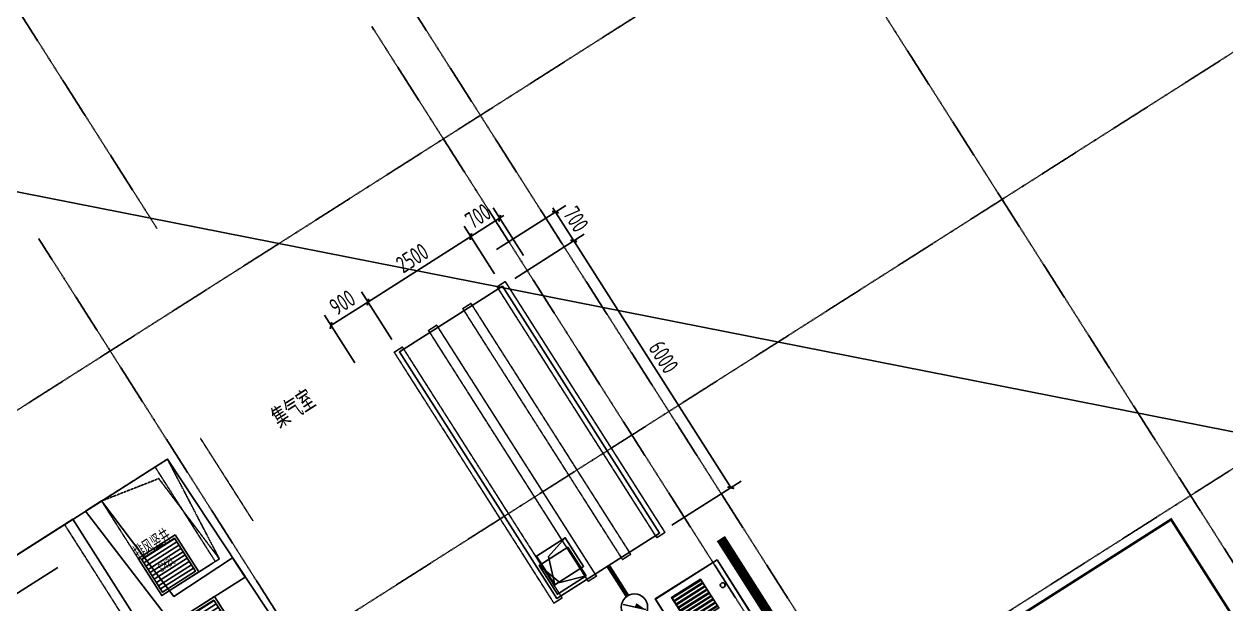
# Model space of a CAD drawing. Extents: x -1466470 to 922624, y -511729 to 590125.
# Drawn here: x -217023 to -192372, y 43503 to 55398 of the extents above; entities that cross this region are included whole.
import ezdxf
from ezdxf.xclip import XClip

# ---------------------------------------------------------------- set-up
doc = ezdxf.new("R2010")
doc.units = 0
doc.header["$LTSCALE"] = 10
doc.header["$MEASUREMENT"] = 0
doc.header["$XCLIPFRAME"] = 2
for name, pattern in [('104-1516 B2核心筒$0$DASH', [0.35, 0.25, -0.1]), ('DASH', [0.35, 0.25, -0.1]), ('X-104 B2平面$0$DOTE', [2.42, 2, -0.2, 0.02, -0.2]), ('X-104 B2平面$1$DASH', [0.35, 0.25, -0.1]), ('三跑梯-B2F底层_还建$0$DASH', [0.35, 0.25, -0.1])]:
    doc.linetypes.add(name, pattern=pattern)
for name, color, linetype in [('104-1516 B2核心筒$0$02-TEXT_房间', 7, 'Continuous'), ('104-1516 B2核心筒$0$A-C_门', 150, 'Continuous'), ('104-1516 B2核心筒$0$A-TECH_结构', 21, 'Continuous'), ('PIPE-给水', 3, 'TG_J'), ('PIPE-通气', 3, 'TG_T'), ('TWT_DASH', 8, 'DASH'), ('TWT_DIM', 3, 'Continuous'), ('TWT_水箱', 7, 'Continuous'), ('VALVE_给水', 7, 'Continuous'), ('X-104 B2平面$0$$0$A-TECH_结构', 21, 'Continuous'), ('X-104 B2平面$0$A_AXIS-轴线', 9, 'X-104 B2平面$0$DOTE'), ('X-104 B2平面$0$A_STR-砼墙', 51, 'Continuous'), ('X-104 B2平面$0$文字1', 7, 'Continuous'), ('X-104 B2平面$0$看线', 241, 'Continuous'), ('X-104 B2平面$0$集水坑&', 6, 'Continuous'), ('X-104 B2平面$1$集水坑&', 7, 'Continuous')]:
    doc.layers.add(name, color=color, linetype=linetype)
for name, color, linetype, plot in [('X-104 B2平面$0$04-不打印_防火分区', 30, 'Continuous', False), ('X-104 B2平面$0$04-不打印_面积', 5, 'Continuous', False), ('三跑梯-B2F底层_还建$0$04-不打印_辅助线', 165, 'Continuous', False)]:
    doc.layers.add(name, color=color, linetype=linetype, plot=plot)
doc.styles.add('104-1516 B2核心筒$0$_TCH_SPACE', font='ros.shx', dxfattribs={"width": 0.75, "height": 5, "bigfont": 'jd.shx'})
doc.styles.add('_TCH_DIM_T3', font='ROS1', dxfattribs={"width": 0.8, "bigfont": 'JD'})
doc.styles.add('TG_LINETYPE', font='romans2.shx', dxfattribs={"width": 0.8, "height": 3, "bigfont": 'hzdf2.shx'})
doc.styles.add('X-104 B2平面$0$20150624地库ZL1_t8_t8$0$20150624地库ZL1_t8_t8$0$华通样式', font='ros1.shx', dxfattribs={"width": 0.7, "height": 3.5, "bigfont": 'jd.shx'})
doc.linetypes.add('TG_J', pattern='A,2,-0.3,["J",TG_LINETYPE,S=0.1,R=0,X=-0.23,Y=-0.15],0', length=2.3)
doc.linetypes.add('TG_T', pattern='A,2,-0.3,["T",TG_LINETYPE,S=0.1,R=0,X=-0.23,Y=-0.15],0', length=2.3)
doc.dimstyles.new('_TWT_ARCH&&100', dxfattribs={"dimtxt": 350, "dimasz": 100, "dimexe": 250, "dimexo": 300, "dimgap": 100, "dimtad": 1, "dimdec": 0, "dimzin": 0, "dimdsep": 46, "dimtxsty": '_TCH_DIM_T3', "dimblk": 'ARCHTICK', "dimcen": 0.09, "dimclrt": 7, "dimazin": 2, "dimtfac": 1, "dimtdec": 0, "dimtix": 1, "dimtmove": 2, "dimatfit": 3, "dimfxl": 1, "dimtolj": 1, "dimtzin": 0, "dimarcsym": 0})
pattern_1 = [(180, (-432649.534, -553252.195), (-7e-15, -79.375), [])]
pattern_2 = [(180, (350, -250), (-7e-15, -79.375), [])]

# ---------------------------------------------------------------- blocks, each defined once
blk = doc.blocks.new('三跑梯-B2F底层_还建')
at = {"layer": '三跑梯-B2F底层_还建$0$04-不打印_辅助线', "linetype": '三跑梯-B2F底层_还建$0$DASH'}
blk.add_line((0, 200), (2700, 200), dxfattribs=at)
at = {"layer": '三跑梯-B2F底层_还建$0$04-不打印_辅助线'}
blk.add_lwpolyline([(2700, 5300), (0, 5300), (0, 0), (2700, 0)], close=True, dxfattribs=at)
blk.add_lwpolyline([(718, 791), (718, 2076), (572, 1796)], dxfattribs=at)
blk = doc.blocks.new('104-1516 B2核心筒')
at = {"layer": '104-1516 B2核心筒$0$A-C_门'}
blk.add_line((6500, 50400), (7500, 50400), dxfattribs=at)
at = {"layer": '104-1516 B2核心筒$0$A-TECH_结构', "linetype": '104-1516 B2核心筒$0$DASH'}
for points in [[(7700, 50400), (6300, 50400), (6300, 52700), (7900, 52700)], [(7700, 50400), (6300, 50400), (6300, 52700), (7536, 52457)]]:
    blk.add_lwpolyline(points, close=True, dxfattribs=at)
at = {"layer": '104-1516 B2核心筒$0$A-TECH_结构'}
ref = blk.add_blockref('三跑梯-B2F底层_还建', (5600, 52750), dxfattribs=dict(at, xscale=-0.9999999999999996, rotation=90))
XClip(ref).set_block_clipping_path([(49.9998478143, 0), (2650.0000166641, 5300)])
at = {"layer": '104-1516 B2核心筒$0$02-TEXT_房间', "style": '104-1516 B2核心筒$0$_TCH_SPACE', "width": 0.75}
for s, height, p in [('集气室', 428.1, (10174, 51968)), ('排风竖井', 285.4, (6296, 51257))]:
    blk.add_text(s, height=height, rotation=0, dxfattribs=at).set_placement(p)
blk = doc.blocks.new('X-104 B2平面$1$A$C51037562')
at = {"layer": 'X-104 B2平面$1$集水坑&'}
h = blk.add_hatch(dxfattribs=at)
h.set_pattern_fill('ANSI31', color=256, scale=50, angle=135)
h.set_pattern_definition(pattern_1)
h.paths.add_polyline_path([(-850, 850), (-50, 850), (-50, 50), (-850, 50)])
for points in [[(-900, 900), (0, 900), (0, 0), (-900, 0)], [(-850, 850), (-50, 850), (-50, 50), (-850, 50)]]:
    blk.add_lwpolyline(points, close=True, dxfattribs=at)
blk = doc.blocks.new('X-104 B2平面$1$12ddddddj')
at = {"layer": 'X-104 B2平面$1$集水坑&', "linetype": 'Continuous'}
h = blk.add_hatch(dxfattribs=at)
h.set_pattern_fill('ANSI31', color=256, scale=50, angle=135)
h.set_pattern_definition(pattern_2)
h.paths.add_polyline_path([(3014056, 294593), (3014756, 294593), (3014756, 293893), (3014056, 293893)])
h.paths.add_polyline_path([(3014056, 293593), (3014756, 293593), (3014756, 292893), (3014056, 292893)])
for points in [[(3015056, 294743), (3013556, 294743), (3013556, 292743), (3015056, 292743)], [(3014056, 294593), (3014756, 294593), (3014756, 293893), (3014056, 293893)], [(3014056, 293593), (3014756, 293593), (3014756, 292893), (3014056, 292893)]]:
    blk.add_lwpolyline(points, close=True, dxfattribs=at)
for centre in [(3013736, 294243), (3013736, 293243)]:
    blk.add_circle(centre, 50, dxfattribs=at)
blk = doc.blocks.new('104 轴线')
for p, q in [((-229915, 91038), (-154540, -27464)), ((-158456, -48930), (-73109, 5398)), ((-166188, -36782), (-111041, -1677)), ((-162322, -42856), (-107174, -7751)), ((-142541, -18490), (-106215, -75556)), ((-149374, -22840), (-113048, -79905)), ((-150133, -23323), (-113808, -80389)), ((-156966, -27673), (-120641, -84738))]:
    blk.add_line(p, q)
blk = doc.blocks.new('X-104 B2平面')
at = {"layer": 'X-104 B2平面$0$$0$A-TECH_结构'}
blk.add_lwpolyline([(-19289, 54697), (-17180, 56040), (-13958, 50978), (-16067, 49636), (-19289, 54697)], dxfattribs=at)
at = {"layer": 'X-104 B2平面$0$$0$A-TECH_结构', "linetype": 'X-104 B2平面$1$DASH'}
for points in [[(-17291, 56028), (-17123, 56136), (-13847, 50990), (-14016, 50882), (-17291, 56028)], [(-17994, 55581), (-17826, 55688), (-14550, 50542), (-14719, 50435), (-17994, 55581)], [(-18697, 55133), (-18529, 55241), (-15253, 50095), (-15422, 49987), (-18697, 55133)], [(-19400, 54686), (-19232, 54793), (-15956, 49647), (-16125, 49540), (-19400, 54686)]]:
    blk.add_lwpolyline(points, dxfattribs=at)
at = {"layer": 'X-104 B2平面$0$04-不打印_防火分区', "linetype": 'X-104 B2平面$1$DASH', "const_width": 200}
blk.add_lwpolyline([(-12701, 50865), (11802, 12373), (11211, 11997), (20932, -3274)], dxfattribs=at)
at = {"layer": 'X-104 B2平面$0$04-不打印_面积', "color": 250}
blk.add_line((8676, 50910), (-75406, 67495), dxfattribs=at)
at = {"layer": 'X-104 B2平面$0$A_STR-砼墙', "linetype": 'X-104 B2平面$1$DASH'}
for p, q in [((-23373, 52919), (-22294, 51224)), ((-24305, 52334), (-23070, 50394))]:
    blk.add_line(p, q, dxfattribs=at)
at = {"layer": 'X-104 B2平面$0$看线'}
for points in [[(-16484, 50507), (-15894, 50883), (-15518, 50293), (-16108, 49917), (-16484, 50507)], [(-16108, 49917), (-16233, 50498), (-15894, 50883)]]:
    blk.add_lwpolyline(points, dxfattribs=at)
at = {"rotation": 32.47920826362237}
blk.add_blockref('104-1516 B2核心筒', (-2417, 3796), dxfattribs=at)
at = {"layer": 'X-104 B2平面$0$A_AXIS-轴线', "rotation": 7.045863037328646e-07}
blk.add_blockref('104 轴线', (130274, 84690), dxfattribs=at)
at = {"layer": 'X-104 B2平面$1$集水坑&', "xscale": -1, "rotation": 32.47921582263423}
for p in [(-24166, 49696), (-23361, 48431)]:
    blk.add_blockref('X-104 B2平面$1$A$C51037562', p, dxfattribs=at)
at = {"layer": 'X-104 B2平面$1$集水坑&', "linetype": 'Continuous', "rotation": 212.2975590593015}
blk.add_blockref('X-104 B2平面$1$12ddddddj', (2378118, 1908070), dxfattribs=at)
blk = doc.blocks.new('X-104 B2平面$0$12ddddddj')
at = {"layer": 'X-104 B2平面$0$集水坑&', "linetype": 'Continuous'}
h = blk.add_hatch(dxfattribs=at)
h.set_pattern_fill('ANSI31', color=256, scale=50, angle=135)
h.set_pattern_definition(pattern_2)
h.paths.add_polyline_path([(3014056, 294593), (3014756, 294593), (3014756, 293893), (3014056, 293893)])
h.paths.add_polyline_path([(3014056, 293593), (3014756, 293593), (3014756, 292893), (3014056, 292893)])
for points in [[(3015056, 294743), (3013556, 294743), (3013556, 292743), (3015056, 292743)], [(3014056, 294593), (3014756, 294593), (3014756, 293893), (3014056, 293893)], [(3014056, 293593), (3014756, 293593), (3014756, 292893), (3014056, 292893)]]:
    blk.add_lwpolyline(points, close=True, dxfattribs=at)
for centre in [(3013736, 294243), (3013736, 293243)]:
    blk.add_circle(centre, 50, dxfattribs=at)
blk = doc.blocks.new('X-104 B2平面$0$A$C51037562')
at = {"layer": 'X-104 B2平面$0$集水坑&'}
h = blk.add_hatch(dxfattribs=at)
h.set_pattern_fill('ANSI31', color=256, scale=50, angle=135)
h.set_pattern_definition(pattern_1)
h.paths.add_polyline_path([(-850, 850), (-50, 850), (-50, 50), (-850, 50)])
for points in [[(-900, 900), (0, 900), (0, 0), (-900, 0)], [(-850, 850), (-50, 850), (-50, 50), (-850, 50)]]:
    blk.add_lwpolyline(points, close=True, dxfattribs=at)
at = {"layer": 'X-104 B2平面$0$文字1', "style": 'X-104 B2平面$0$20150624地库ZL1_t8_t8$0$20150624地库ZL1_t8_t8$0$华通样式', "width": 0.7}
blk.add_text('JSK2', height=175, dxfattribs=at).set_placement((-608, 407))
blk = doc.blocks.new('_ArchTick')
at = {"color": 0, "linetype": 'ByBlock', "const_width": 0.4}
blk.add_lwpolyline([(-0.5, -0.5), (0.5, 0.5)], dxfattribs=at)
blk = doc.blocks.new('*D88')
at = {"layer": 'Defpoints', "color": 0, "transparency": 16777216}
for p in [(-209968, 49696), (-209319, 48677), (-210078, 48194)]:
    blk.add_point(p, dxfattribs=at)
at = {"layer": 'TWT_DIM', "color": 0, "lineweight": -2, "transparency": 16777216}
for p, q in [((-209480, 48930), (-210102, 49907)), ((-210727, 49213), (-209968, 49696)), ((-210240, 48447), (-210861, 49424))]:
    blk.add_line(p, q, dxfattribs=at)
at = {"layer": 'TWT_DIM', "color": 0, "lineweight": -2, "transparency": 16777216, "xscale": 100, "yscale": 100, "zscale": 100}
for p, rotation in [((-209968, 49696), 32.47920587665774), ((-210727, 49213), 212.4792058766577)]:
    blk.add_blockref('_ArchTick', p, dxfattribs=dict(at, rotation=rotation))
at = {"layer": 'TWT_DIM', "color": 7, "transparency": 16777216, "insert": (-210495, 49686), "char_height": 350, "attachment_point": 5, "rotation": 32.4792, "style": '_TCH_DIM_T3'}
blk.add_mtext('\\A1;900', dxfattribs=at)
blk = doc.blocks.new('*D89')
at = {"layer": 'Defpoints', "color": 0, "transparency": 16777216}
for p in [(-207859, 51038), (-207210, 50020), (-209319, 48677)]:
    blk.add_point(p, dxfattribs=at)
at = {"layer": 'TWT_DIM', "color": 0, "lineweight": -2, "transparency": 16777216}
for p, q in [((-209968, 49696), (-207859, 51038)), ((-207371, 50273), (-207993, 51249)), ((-209480, 48930), (-210102, 49907))]:
    blk.add_line(p, q, dxfattribs=at)
at = {"layer": 'TWT_DIM', "color": 0, "lineweight": -2, "transparency": 16777216, "xscale": 100, "yscale": 100, "zscale": 100}
for p, rotation in [((-207859, 51038), 32.47920587665738), ((-209968, 49696), 212.4792058766574)]:
    blk.add_blockref('_ArchTick', p, dxfattribs=dict(at, rotation=rotation))
at = {"layer": 'TWT_DIM', "color": 7, "transparency": 16777216, "insert": (-209061, 50599), "char_height": 350, "attachment_point": 5, "rotation": 32.4792, "style": '_TCH_DIM_T3'}
blk.add_mtext('\\A1;2500', dxfattribs=at)
blk = doc.blocks.new('*D90')
at = {"layer": 'Defpoints', "color": 0, "transparency": 16777216}
for p in [(-207268, 51414), (-206620, 50396), (-207210, 50020)]:
    blk.add_point(p, dxfattribs=at)
at = {"layer": 'TWT_DIM', "color": 0, "lineweight": -2, "transparency": 16777216}
for p, q in [((-206781, 50649), (-207402, 51625)), ((-207859, 51038), (-207268, 51414)), ((-207268, 51414), (-207184, 51468)), ((-207371, 50273), (-207993, 51249)), ((-207859, 51038), (-207943, 50985))]:
    blk.add_line(p, q, dxfattribs=at)
at = {"layer": 'TWT_DIM', "color": 0, "lineweight": -2, "transparency": 16777216, "xscale": 100, "yscale": 100, "zscale": 100}
for p, rotation in [((-207268, 51414), 212.4792058766574), ((-207859, 51038), 32.47920587665739)]:
    blk.add_blockref('_ArchTick', p, dxfattribs=dict(at, rotation=rotation))
at = {"layer": 'TWT_DIM', "color": 7, "transparency": 16777216, "insert": (-207711, 51458), "char_height": 350, "attachment_point": 5, "rotation": 32.4792, "style": '_TCH_DIM_T3'}
blk.add_mtext('\\A1;700', dxfattribs=at)
blk = doc.blocks.new('*D91')
at = {"layer": 'Defpoints', "color": 0, "transparency": 16777216}
for p in [(-207210, 50020), (-202526, 45889), (-203988, 44958)]:
    blk.add_point(p, dxfattribs=at)
at = {"layer": 'TWT_DIM', "color": 0, "lineweight": -2, "transparency": 16777216}
for p, q in [((-206957, 50181), (-205537, 51085)), ((-205748, 50951), (-202526, 45889)), ((-203735, 45119), (-202315, 46024))]:
    blk.add_line(p, q, dxfattribs=at)
at = {"layer": 'TWT_DIM', "color": 0, "lineweight": -2, "transparency": 16777216, "xscale": 100, "yscale": 100, "zscale": 100}
for p, rotation in [((-205748, 50951), 122.4792049595008), ((-202526, 45889), 302.4792049595008)]:
    blk.add_blockref('_ArchTick', p, dxfattribs=dict(at, rotation=rotation))
at = {"layer": 'TWT_DIM', "color": 7, "transparency": 16777216, "insert": (-203905, 48568), "char_height": 350, "attachment_point": 5, "rotation": 302.4792, "style": '_TCH_DIM_T3'}
blk.add_mtext('\\A1;6000', dxfattribs=at)
blk = doc.blocks.new('*D92')
at = {"layer": 'Defpoints', "color": 0, "transparency": 16777216}
for p in [(-205748, 50951), (-207586, 50610), (-207210, 50020)]:
    blk.add_point(p, dxfattribs=at)
at = {"layer": 'TWT_DIM', "color": 0, "lineweight": -2, "transparency": 16777216}
for p, q in [((-207333, 50771), (-205913, 51676)), ((-206124, 51541), (-206177, 51626)), ((-206124, 51541), (-205748, 50951)), ((-206957, 50181), (-205537, 51085)), ((-205748, 50951), (-205694, 50866))]:
    blk.add_line(p, q, dxfattribs=at)
at = {"layer": 'TWT_DIM', "color": 0, "lineweight": -2, "transparency": 16777216, "xscale": 100, "yscale": 100, "zscale": 100}
for p, rotation in [((-206124, 51541), 302.479204959501), ((-205748, 50951), 122.4792049595009)]:
    blk.add_blockref('_ArchTick', p, dxfattribs=dict(at, rotation=rotation))
at = {"layer": 'TWT_DIM', "color": 7, "transparency": 16777216, "insert": (-205704, 51394), "char_height": 350, "attachment_point": 5, "rotation": 302.4792, "style": '_TCH_DIM_T3'}
blk.add_mtext('\\A1;700', dxfattribs=at)
blk = doc.blocks.new('$VALVE$00000742')
blk.add_line((-93, -93), (93, 93))
blk.add_lwpolyline([(93, 93, 0, 50, 0), (-13, 22, 50, 50, 0)], format="xyseb")
blk.add_circle((0, 0), 150)
for p in [(-150, 0), (150, 0)]:
    blk.add_point(p)

msp = doc.modelspace()

# ---------------------------------------------------------------- hatches: boundary and pattern name
at = {"layer": 'PIPE-通气'}
for points in [[(-193496.3, 45235.8), (-193510.4, 45257.9), (-193488.2, 45272)], [(-193496.3, 45235.8), (-193474.1, 45249.9), (-193488.2, 45272)]]:
    msp.add_hatch(color=256, dxfattribs=at).paths.add_polyline_path(points)

# ---------------------------------------------------------------- linework, layer by layer
at = {"layer": 'Defpoints'}
for points in [[(-220830.5, 42179.5), (-214081.8, 46475.4), (-207737.7, 36881.6), (-214655.1, 32478.2), (-220830.5, 42179.5)], [(-219497.6, 39945.9), (-214081.4, 43215.8), (-215765.2, 45403.8), (-215431.5, 45616.2), (-213947.2, 43656.8), (-212744.1, 44452.4), (-212488.9, 44051.6), (-213832.1, 43196.7), (-212746.6, 41398.3), (-211323.5, 42304.2), (-212944, 40917), (-214127.3, 43008.7), (-219162, 39744.6)]]:
    msp.add_lwpolyline(points, dxfattribs=at)
at = {"layer": 'PIPE-给水', "ltscale": 1.5, "const_width": 90}
msp.add_lwpolyline([(-205042.8, 44287), (-204647.8, 43666.4)], dxfattribs=at)
at = {"layer": 'PIPE-通气', "ltscale": 1.5, "const_width": 52.5}
for points in [[(-199295.9, 41544), (-193496.3, 45235.8)], [(-193496.3, 45235.8), (-181615.5, 26571.7)]]:
    msp.add_lwpolyline(points, dxfattribs=at)
at = {"layer": 'TWT_DASH'}
for points in [[(-203877.1, 44969.8), (-207152.8, 50115.6), (-207321.5, 50008.2), (-204045.8, 44862.4)], [(-204580.1, 44522.3), (-207855.8, 49668.1), (-208024.5, 49560.7), (-204748.8, 44414.9)], [(-205283.1, 44074.8), (-208558.8, 49220.6), (-208727.5, 49113.2), (-205451.8, 43967.4)], [(-205986.1, 43627.3), (-209261.8, 48773.2), (-209430.5, 48665.8), (-206154.8, 43519.9)]]:
    msp.add_lwpolyline(points, close=True, dxfattribs=at)
at = {"layer": 'TWT_水箱'}
for p in [(-206460.3, 44291.5, 500), (-205493.9, 44076.9, 500)]:
    msp.add_line(p, (-206030.8, 43942.6, 500), dxfattribs=at)
for points in [[(-203988.3, 44958.2), (-207210.3, 50019.8), (-209319.3, 48677.3), (-206097.3, 43615.8)], [(-205493.9, 44076.9), (-205869.8, 44667.4), (-206460.3, 44291.5), (-206084.4, 43701)]]:
    msp.add_lwpolyline(points, close=True, dxfattribs=at)

# ---------------------------------------------------------------- block references
msp.add_blockref('X-104 B2平面', (-190030.1, -6020))
at = {"layer": 'VALVE_给水', "linetype": 'ByBlock', "xscale": 1.8, "yscale": 1.8, "zscale": 1.8, "rotation": 302.4792082636463}
msp.add_blockref('$VALVE$00000742', (-204502.8, 43438.6), dxfattribs=at)
at = {"layer": 'X-104 B2平面$0$集水坑&', "xscale": -1, "rotation": 32.47921582263423}
for p in [(-214196.5, 43676), (-213391, 42410.6)]:
    msp.add_blockref('X-104 B2平面$0$A$C51037562', p, dxfattribs=at)
at = {"layer": 'X-104 B2平面$0$集水坑&', "linetype": 'Continuous', "xscale": -1, "rotation": 32.47922345602503}
msp.add_blockref('X-104 B2平面$0$12ddddddj', (2497662.4, 1414026.4), dxfattribs=at)

# ---------------------------------------------------------------- dimensions: what is measured, and where the dimension line sits
at = {"layer": 'TWT_DIM'}
for p1, p2, distance, text, picture, middle in [((-207210.3, 50019.8), (-206619.8, 50395.7), 1207.5, '700', '*D90', (-207711.1, 51458.3)), ((-207586.2, 50610.3), (-207210.3, 50019.8), 1733.8, '700', '*D92', (-205703.7, 51393.7)), ((-209319.3, 48677.3), (-207210.3, 50019.8), 1207.5, '2500', '*D89', (-209060.9, 50599.1)), ((-207210.3, 50019.8), (-203988.3, 44958.2), 1733.8, '6000', '*D91', (-203904.7, 48567.7)), ((-210078.5, 48194), (-209319.3, 48677.3), 1207.5, '900', '*D88', (-210495, 49686.2))]:
    dim = msp.add_aligned_dim(p1=p1, p2=p2, distance=distance, text=text, dimstyle='_TWT_ARCH&&100', dxfattribs=at)
    dim.commit()
    dim.dimension.update_dxf_attribs({"geometry": picture, "text_midpoint": middle})

doc.saveas('drawing.dxf')
